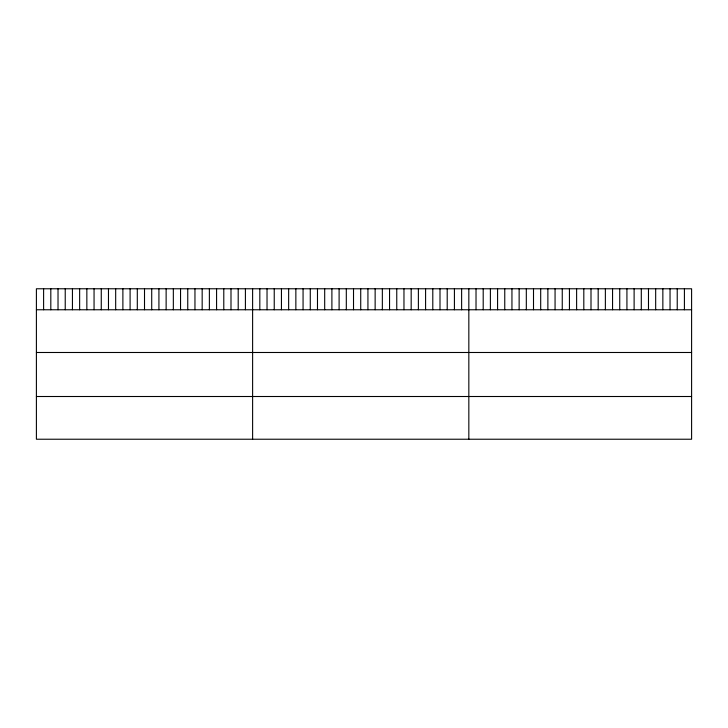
<?xml version="1.0" encoding="UTF-8"?>
<svg xmlns="http://www.w3.org/2000/svg" width="728" height="728" viewBox="0 0 728 728"><rect width="100%" height="100%" fill="white"/><g stroke="black" fill="none" stroke-linecap="round" stroke-linejoin="round"><path stroke-width="1.09" d="M691.6 309.764L691.6 439.23L36.4 439.23L36.4 288.77L691.6 288.77L691.6 309.764L36.4 309.764M36.4 352.489L691.6 352.489M36.4 396.505L691.6 396.505M684.411 288.77L684.411 309.764M677.231 288.77L677.231 309.764M670.042 288.77L670.042 309.764M662.853 288.77L662.853 309.764M655.673 288.77L655.673 309.764M648.484 288.77L648.484 309.764M641.295 288.77L641.295 309.764M634.115 288.77L634.115 309.764M626.926 288.77L626.926 309.764M619.737 288.77L619.737 309.764M612.557 288.77L612.557 309.764M605.368 288.77L605.368 309.764M598.179 288.77L598.179 309.764M591 288.77L591 309.764M583.81 288.77L583.81 309.764M576.621 288.77L576.621 309.764M569.433 288.77L569.433 309.764M562.253 288.77L562.253 309.764M555.064 288.77L555.064 309.764M547.875 288.77L547.875 309.764M540.695 288.77L540.695 309.764M533.506 288.77L533.506 309.764M526.317 288.77L526.317 309.764M519.137 288.77L519.137 309.764M511.948 288.77L511.948 309.764M504.759 288.77L504.759 309.764M497.579 288.77L497.579 309.764M490.39 288.77L490.39 309.764M483.201 288.77L483.201 309.764M476.021 288.77L476.021 309.764M468.832 288.77L468.832 439.23M461.625 288.77L461.625 309.764M454.418 288.77L454.418 309.764M447.21 288.77L447.21 309.764M440.003 288.77L440.003 309.764M432.796 288.77L432.796 309.764M425.589 288.77L425.589 309.764M418.382 288.77L418.382 309.764M411.174 288.77L411.174 309.764M403.967 288.77L403.967 309.764M396.76 288.77L396.76 309.764M389.553 288.77L389.553 309.764M382.346 288.77L382.346 309.764M375.138 288.77L375.138 309.764M367.931 288.77L367.931 309.764M360.724 288.77L360.724 309.764M353.517 288.77L353.517 309.764M346.31 288.77L346.31 309.764M339.102 288.77L339.102 309.764M331.895 288.77L331.895 309.764M324.688 288.77L324.688 309.764M317.481 288.77L317.481 309.764M310.274 288.77L310.274 309.764M303.066 288.77L303.066 309.764M295.859 288.77L295.859 309.764M288.652 288.77L288.652 309.764M281.445 288.77L281.445 309.764M274.238 288.77L274.238 309.764M267.03 288.77L267.03 309.764M259.823 288.77L259.823 309.764M252.616 288.77L252.616 439.23M245.409 288.77L245.409 309.764M238.202 288.77L238.202 309.764M230.994 288.77L230.994 309.764M223.787 288.77L223.787 309.764M216.58 288.77L216.58 309.764M209.373 288.77L209.373 309.764M202.166 288.77L202.166 309.764M194.958 288.77L194.958 309.764M187.751 288.77L187.751 309.764M180.544 288.77L180.544 309.764M173.337 288.77L173.337 309.764M166.13 288.77L166.13 309.764M158.922 288.77L158.922 309.764M151.715 288.77L151.715 309.764M144.508 288.77L144.508 309.764M137.301 288.77L137.301 309.764M130.094 288.77L130.094 309.764M122.886 288.77L122.886 309.764M115.679 288.77L115.679 309.764M108.472 288.77L108.472 309.764M101.265 288.77L101.265 309.764M94.058 288.77L94.058 309.764M86.85 288.77L86.85 309.764M79.643 288.77L79.643 309.764M72.436 288.77L72.436 309.764M65.229 288.77L65.229 309.764M58.022 288.77L58.022 309.764M50.814 288.77L50.814 309.764M43.607 288.77L43.607 309.764"/></g></svg>
